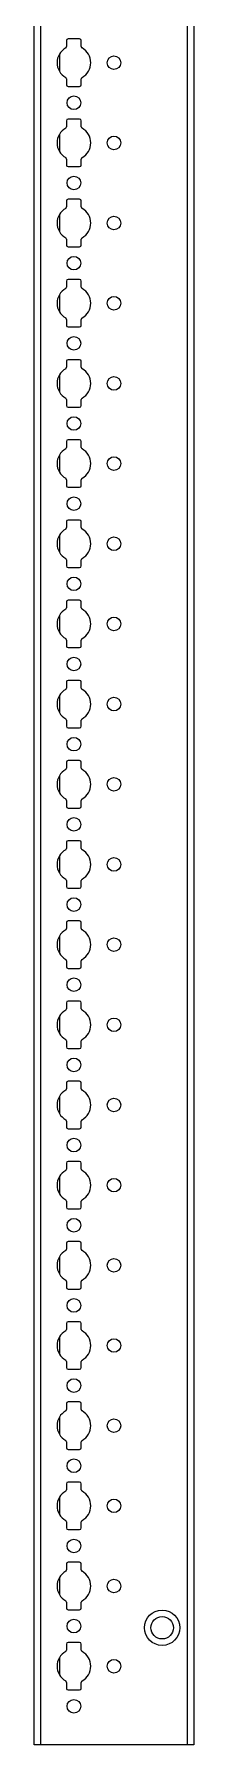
# Model space of a CAD drawing. Header units: millimetres. Extents: x -199 to 4825, y -1647 to 1507.
# Drawn here: x 4775 to 4825, y -852 to -318 of the extents above; entities that cross this region are included whole.
import ezdxf

# ---------------------------------------------------------------- set-up
doc = ezdxf.new("R2010")
doc.units = ezdxf.units.MM

msp = doc.modelspace()

# ---------------------------------------------------------------- linework, layer by layer
at = {"color": 7, "linetype": 'Continuous', "lineweight": 25}
for p, q in [((4775.21, -851.79), (4775.21, 1047.21)), ((4824.91, 1047.21), (4824.91, -851.79)), ((4789.36, -319.89), (4785.76, -319.89)), ((4785.26, -320.39), (4785.26, -322.27)), ((4789.86, -322.27), (4789.86, -320.39)), ((4785.26, -332.32), (4785.26, -334.19)), ((4785.76, -334.69), (4789.36, -334.69)), ((4789.86, -334.19), (4789.86, -332.32)), ((4785.26, -345.39), (4785.26, -347.27)), ((4789.36, -344.89), (4785.76, -344.89)), ((4789.86, -347.27), (4789.86, -345.39)), ((4785.26, -357.32), (4785.26, -359.19)), ((4789.86, -359.19), (4789.86, -357.32)), ((4785.76, -359.69), (4789.36, -359.69)), ((4785.26, -370.39), (4785.26, -372.27)), ((4789.36, -369.89), (4785.76, -369.89)), ((4789.86, -372.27), (4789.86, -370.39)), ((4785.26, -382.32), (4785.26, -384.19)), ((4789.86, -384.19), (4789.86, -382.32)), ((4785.76, -384.69), (4789.36, -384.69)), ((4785.26, -395.39), (4785.26, -397.27)), ((4789.36, -394.89), (4785.76, -394.89)), ((4789.86, -397.27), (4789.86, -395.39)), ((4785.26, -407.32), (4785.26, -409.19)), ((4785.76, -409.69), (4789.36, -409.69)), ((4789.86, -409.19), (4789.86, -407.32)), ((4785.26, -420.39), (4785.26, -422.27)), ((4789.36, -419.89), (4785.76, -419.89)), ((4789.86, -422.27), (4789.86, -420.39)), ((4785.26, -432.32), (4785.26, -434.19)), ((4785.76, -434.69), (4789.36, -434.69)), ((4789.86, -434.19), (4789.86, -432.32)), ((4785.26, -445.39), (4785.26, -447.27)), ((4789.36, -444.89), (4785.76, -444.89)), ((4789.86, -447.27), (4789.86, -445.39)), ((4785.26, -457.32), (4785.26, -459.19)), ((4789.86, -459.19), (4789.86, -457.32)), ((4785.76, -459.69), (4789.36, -459.69)), ((4785.26, -470.39), (4785.26, -472.27)), ((4789.36, -469.89), (4785.76, -469.89)), ((4789.86, -472.27), (4789.86, -470.39)), ((4785.26, -482.32), (4785.26, -484.19)), ((4785.76, -484.69), (4789.36, -484.69)), ((4789.86, -484.19), (4789.86, -482.32)), ((4785.26, -495.39), (4785.26, -497.27)), ((4789.36, -494.89), (4785.76, -494.89)), ((4789.86, -497.27), (4789.86, -495.39)), ((4785.26, -507.32), (4785.26, -509.19)), ((4785.76, -509.69), (4789.36, -509.69)), ((4789.86, -509.19), (4789.86, -507.32)), ((4785.26, -520.39), (4785.26, -522.27)), ((4789.36, -519.89), (4785.76, -519.89)), ((4789.86, -522.27), (4789.86, -520.39)), ((4785.26, -532.32), (4785.26, -534.19)), ((4789.86, -534.19), (4789.86, -532.32)), ((4785.76, -534.69), (4789.36, -534.69)), ((4785.26, -545.39), (4785.26, -547.27)), ((4789.36, -544.89), (4785.76, -544.89)), ((4789.86, -547.27), (4789.86, -545.39)), ((4785.26, -557.32), (4785.26, -559.19)), ((4785.76, -559.69), (4789.36, -559.69)), ((4789.86, -559.19), (4789.86, -557.32)), ((4785.26, -570.39), (4785.26, -572.27)), ((4789.36, -569.89), (4785.76, -569.89)), ((4789.86, -572.27), (4789.86, -570.39)), ((4785.26, -582.32), (4785.26, -584.19)), ((4785.76, -584.69), (4789.36, -584.69)), ((4789.86, -584.19), (4789.86, -582.32)), ((4785.26, -595.39), (4785.26, -597.27)), ((4789.36, -594.89), (4785.76, -594.89)), ((4789.86, -597.27), (4789.86, -595.39)), ((4785.26, -607.32), (4785.26, -609.19)), ((4789.86, -609.19), (4789.86, -607.32)), ((4785.76, -609.69), (4789.36, -609.69)), ((4785.26, -620.39), (4785.26, -622.27)), ((4789.36, -619.89), (4785.76, -619.89)), ((4789.86, -622.27), (4789.86, -620.39)), ((4785.26, -632.32), (4785.26, -634.19)), ((4785.76, -634.69), (4789.36, -634.69)), ((4789.86, -634.19), (4789.86, -632.32)), ((4785.26, -645.39), (4785.26, -647.27)), ((4789.36, -644.89), (4785.76, -644.89)), ((4789.86, -647.27), (4789.86, -645.39)), ((4785.26, -657.32), (4785.26, -659.19)), ((4785.76, -659.69), (4789.36, -659.69)), ((4789.86, -659.19), (4789.86, -657.32)), ((4785.26, -670.39), (4785.26, -672.27)), ((4789.36, -669.89), (4785.76, -669.89)), ((4789.86, -672.27), (4789.86, -670.39)), ((4785.26, -682.32), (4785.26, -684.19)), ((4789.86, -684.19), (4789.86, -682.32)), ((4785.76, -684.69), (4789.36, -684.69)), ((4785.26, -695.39), (4785.26, -697.27)), ((4789.36, -694.89), (4785.76, -694.89)), ((4789.86, -697.27), (4789.86, -695.39)), ((4785.26, -707.32), (4785.26, -709.19)), ((4789.86, -709.19), (4789.86, -707.32)), ((4785.76, -709.69), (4789.36, -709.69)), ((4789.36, -719.89), (4785.76, -719.89)), ((4785.26, -720.39), (4785.26, -722.27)), ((4789.86, -722.27), (4789.86, -720.39)), ((4785.26, -732.32), (4785.26, -734.19)), ((4785.76, -734.69), (4789.36, -734.69)), ((4789.86, -734.19), (4789.86, -732.32)), ((4785.26, -745.39), (4785.26, -747.27)), ((4789.36, -744.89), (4785.76, -744.89)), ((4789.86, -747.27), (4789.86, -745.39)), ((4785.26, -757.32), (4785.26, -759.19)), ((4789.86, -759.19), (4789.86, -757.32)), ((4785.76, -759.69), (4789.36, -759.69)), ((4785.26, -770.39), (4785.26, -772.27)), ((4789.36, -769.89), (4785.76, -769.89)), ((4789.86, -772.27), (4789.86, -770.39)), ((4785.26, -782.32), (4785.26, -784.19)), ((4789.86, -784.19), (4789.86, -782.32)), ((4785.76, -784.69), (4789.36, -784.69)), ((4785.26, -795.39), (4785.26, -797.27)), ((4789.36, -794.89), (4785.76, -794.89)), ((4789.86, -797.27), (4789.86, -795.39)), ((4785.26, -807.32), (4785.26, -809.19)), ((4785.76, -809.69), (4789.36, -809.69)), ((4789.86, -809.19), (4789.86, -807.32)), ((4785.26, -820.39), (4785.26, -822.27)), ((4789.36, -819.89), (4785.76, -819.89)), ((4789.86, -822.27), (4789.86, -820.39)), ((4785.26, -832.32), (4785.26, -834.19)), ((4785.76, -834.69), (4789.36, -834.69)), ((4789.86, -834.19), (4789.86, -832.32)), ((4777.21, -851.79), (4775.21, -851.79)), ((4822.91, -851.79), (4777.21, -851.79)), ((4824.91, -851.79), (4822.91, -851.79))]:
    msp.add_line(p, q, dxfattribs=at)
at = {"color": 8, "linetype": 'Continuous', "lineweight": 18}
for p, q in [((4777.21, 1047.21), (4777.21, -851.79)), ((4822.91, -851.79), (4822.91, 1047.21)), ((4783.06, -324.59), (4783.06, -330)), ((4783.06, -349.59), (4783.06, -355)), ((4783.06, -374.59), (4783.06, -380)), ((4783.06, -399.59), (4783.06, -405)), ((4783.06, -424.59), (4783.06, -430)), ((4783.06, -449.59), (4783.06, -455)), ((4783.06, -474.59), (4783.06, -480)), ((4783.06, -499.59), (4783.06, -505)), ((4783.06, -524.59), (4783.06, -530)), ((4783.06, -549.59), (4783.06, -555)), ((4783.06, -574.59), (4783.06, -580)), ((4783.06, -599.59), (4783.06, -605)), ((4783.06, -624.59), (4783.06, -630)), ((4783.06, -649.59), (4783.06, -655)), ((4783.06, -674.59), (4783.06, -680)), ((4783.06, -699.59), (4783.06, -705)), ((4783.06, -724.59), (4783.06, -730)), ((4783.06, -749.59), (4783.06, -755)), ((4783.06, -774.59), (4783.06, -780)), ((4783.06, -799.59), (4783.06, -805)), ((4783.06, -824.59), (4783.06, -830))]:
    msp.add_line(p, q, dxfattribs=at)
at = {"color": 7, "linetype": 'Continuous', "lineweight": 25}
for centre, radius in [((4800.06, -327.29), 2.12), ((4787.56, -339.79), 2.12), ((4800.06, -352.29), 2.12), ((4787.56, -364.79), 2.12), ((4800.06, -377.29), 2.12), ((4787.56, -389.79), 2.12), ((4800.06, -402.29), 2.12), ((4787.56, -414.79), 2.12), ((4800.06, -427.29), 2.12), ((4787.56, -439.79), 2.12), ((4800.06, -452.29), 2.12), ((4787.56, -464.79), 2.12), ((4800.06, -477.29), 2.12), ((4787.56, -489.79), 2.12), ((4800.06, -502.29), 2.12), ((4787.56, -514.79), 2.12), ((4800.06, -527.29), 2.12), ((4787.56, -539.79), 2.12), ((4800.06, -552.29), 2.12), ((4787.56, -564.79), 2.12), ((4800.06, -577.29), 2.12), ((4787.56, -589.79), 2.12), ((4800.06, -602.29), 2.12), ((4787.56, -614.79), 2.12), ((4800.06, -627.29), 2.12), ((4787.56, -639.79), 2.12), ((4800.06, -652.29), 2.12), ((4787.56, -664.79), 2.12), ((4800.06, -677.29), 2.12), ((4787.56, -689.79), 2.12), ((4800.06, -702.29), 2.12), ((4787.56, -714.79), 2.12), ((4800.06, -727.29), 2.12), ((4787.56, -739.79), 2.12), ((4800.06, -752.29), 2.12), ((4787.56, -764.79), 2.12), ((4800.06, -777.29), 2.12), ((4787.56, -789.79), 2.12), ((4800.06, -802.29), 2.12), ((4815.06, -815.29), 5.5), ((4787.56, -814.79), 2.12), ((4815.06, -815.29), 3.5), ((4800.06, -827.29), 2.12), ((4787.56, -839.79), 2.12)]:
    msp.add_circle(centre, radius, dxfattribs=at)
for centre, radius, start, end in [((4785.76, -320.39), 0.5, 90, 180), ((4789.36, -320.39), 0.5, 0, 90), ((4787.56, -327.29), 5.25, 119.1407, 240.8593), ((4784.76, -322.27), 0.5, 299.1407, 0), ((4790.36, -322.27), 0.5, 180, 240.8593), ((4787.56, -327.29), 5.25, 299.1407, 60.8593), ((4784.76, -332.32), 0.5, 0, 60.8593), ((4785.76, -334.19), 0.5, 180, 270), ((4789.36, -334.19), 0.5, 270, 0), ((4790.36, -332.32), 0.5, 119.1407, 180), ((4785.76, -345.39), 0.5, 90, 180), ((4789.36, -345.39), 0.5, 0, 90), ((4787.56, -352.29), 5.25, 119.1407, 240.8593), ((4784.76, -347.27), 0.5, 299.1407, 0), ((4790.36, -347.27), 0.5, 180, 240.8593), ((4787.56, -352.29), 5.25, 299.1407, 60.8593), ((4784.76, -357.32), 0.5, 0, 60.8593), ((4790.36, -357.32), 0.5, 119.1407, 180), ((4785.76, -359.19), 0.5, 180, 270), ((4789.36, -359.19), 0.5, 270, 0), ((4787.56, -377.29), 5.25, 119.1407, 240.8593), ((4784.76, -372.27), 0.5, 299.1407, 0), ((4785.76, -370.39), 0.5, 90, 180), ((4789.36, -370.39), 0.5, 0, 90), ((4790.36, -372.27), 0.5, 180, 240.8593), ((4787.56, -377.29), 5.25, 299.1407, 60.8593), ((4784.76, -382.32), 0.5, 0, 60.8593), ((4790.36, -382.32), 0.5, 119.1407, 180), ((4785.76, -384.19), 0.5, 180, 270), ((4789.36, -384.19), 0.5, 270, 0), ((4787.56, -402.29), 5.25, 119.1407, 240.8593), ((4784.76, -397.27), 0.5, 299.1407, 0), ((4785.76, -395.39), 0.5, 90, 180), ((4789.36, -395.39), 0.5, 0, 90), ((4790.36, -397.27), 0.5, 180, 240.8593), ((4787.56, -402.29), 5.25, 299.1407, 60.8593), ((4784.76, -407.32), 0.5, 0, 60.8593), ((4785.76, -409.19), 0.5, 180, 270), ((4789.36, -409.19), 0.5, 270, 0), ((4790.36, -407.32), 0.5, 119.1407, 180), ((4785.76, -420.39), 0.5, 90, 180), ((4789.36, -420.39), 0.5, 0, 90), ((4787.56, -427.29), 5.25, 119.1407, 240.8593), ((4784.76, -422.27), 0.5, 299.1407, 0), ((4790.36, -422.27), 0.5, 180, 240.8593), ((4787.56, -427.29), 5.25, 299.1407, 60.8593), ((4784.76, -432.32), 0.5, 0, 60.8593), ((4790.36, -432.32), 0.5, 119.1407, 180), ((4785.76, -434.19), 0.5, 180, 270), ((4789.36, -434.19), 0.5, 270, 0), ((4787.56, -452.29), 5.25, 119.1407, 240.8593), ((4784.76, -447.27), 0.5, 299.1407, 0), ((4785.76, -445.39), 0.5, 90, 180), ((4789.36, -445.39), 0.5, 0, 90), ((4790.36, -447.27), 0.5, 180, 240.8593), ((4787.56, -452.29), 5.25, 299.1407, 60.8593), ((4784.76, -457.32), 0.5, 0, 60.8593), ((4790.36, -457.32), 0.5, 119.1407, 180), ((4785.76, -459.19), 0.5, 180, 270), ((4789.36, -459.19), 0.5, 270, 0), ((4787.56, -477.29), 5.25, 119.1407, 240.8593), ((4784.76, -472.27), 0.5, 299.1407, 0), ((4785.76, -470.39), 0.5, 90, 180), ((4789.36, -470.39), 0.5, 0, 90), ((4790.36, -472.27), 0.5, 180, 240.8593), ((4787.56, -477.29), 5.25, 299.1407, 60.8593), ((4784.76, -482.32), 0.5, 0, 60.8593), ((4785.76, -484.19), 0.5, 180, 270), ((4789.36, -484.19), 0.5, 270, 0), ((4790.36, -482.32), 0.5, 119.1407, 180), ((4785.76, -495.39), 0.5, 90, 180), ((4789.36, -495.39), 0.5, 0, 90), ((4787.56, -502.29), 5.25, 119.1407, 240.8593), ((4784.76, -497.27), 0.5, 299.1407, 0), ((4790.36, -497.27), 0.5, 180, 240.8593), ((4787.56, -502.29), 5.25, 299.1407, 60.8593), ((4784.76, -507.32), 0.5, 0, 60.8593), ((4785.76, -509.19), 0.5, 180, 270), ((4789.36, -509.19), 0.5, 270, 0), ((4790.36, -507.32), 0.5, 119.1407, 180), ((4787.56, -527.29), 5.25, 119.1407, 240.8593), ((4784.76, -522.27), 0.5, 299.1407, 0), ((4785.76, -520.39), 0.5, 90, 180), ((4789.36, -520.39), 0.5, 0, 90), ((4790.36, -522.27), 0.5, 180, 240.8593), ((4787.56, -527.29), 5.25, 299.1407, 60.8593), ((4784.76, -532.32), 0.5, 0, 60.8593), ((4790.36, -532.32), 0.5, 119.1407, 180), ((4785.76, -534.19), 0.5, 180, 270), ((4789.36, -534.19), 0.5, 270, 0), ((4787.56, -552.29), 5.25, 119.1407, 240.8593), ((4784.76, -547.27), 0.5, 299.1407, 0), ((4785.76, -545.39), 0.5, 90, 180), ((4789.36, -545.39), 0.5, 0, 90), ((4790.36, -547.27), 0.5, 180, 240.8593), ((4787.56, -552.29), 5.25, 299.1407, 60.8593), ((4784.76, -557.32), 0.5, 0, 60.8593), ((4785.76, -559.19), 0.5, 180, 270), ((4789.36, -559.19), 0.5, 270, 0), ((4790.36, -557.32), 0.5, 119.1407, 180), ((4785.76, -570.39), 0.5, 90, 180), ((4789.36, -570.39), 0.5, 0, 90), ((4787.56, -577.29), 5.25, 119.1407, 240.8593), ((4784.76, -572.27), 0.5, 299.1407, 0), ((4790.36, -572.27), 0.5, 180, 240.8593), ((4787.56, -577.29), 5.25, 299.1407, 60.8593), ((4784.76, -582.32), 0.5, 0, 60.8593), ((4785.76, -584.19), 0.5, 180, 270), ((4789.36, -584.19), 0.5, 270, 0), ((4790.36, -582.32), 0.5, 119.1407, 180), ((4784.76, -597.27), 0.5, 299.1407, 0), ((4785.76, -595.39), 0.5, 90, 180), ((4789.36, -595.39), 0.5, 0, 90), ((4790.36, -597.27), 0.5, 180, 240.8593), ((4787.56, -602.29), 5.25, 119.1407, 240.8593), ((4787.56, -602.29), 5.25, 299.1407, 60.8593), ((4784.76, -607.32), 0.5, 0, 60.8593), ((4790.36, -607.32), 0.5, 119.1407, 180), ((4785.76, -609.19), 0.5, 180, 270), ((4789.36, -609.19), 0.5, 270, 0), ((4787.56, -627.29), 5.25, 119.1407, 240.8593), ((4784.76, -622.27), 0.5, 299.1407, 0), ((4785.76, -620.39), 0.5, 90, 180), ((4789.36, -620.39), 0.5, 0, 90), ((4790.36, -622.27), 0.5, 180, 240.8593), ((4787.56, -627.29), 5.25, 299.1407, 60.8593), ((4784.76, -632.32), 0.5, 0, 60.8593), ((4785.76, -634.19), 0.5, 180, 270), ((4789.36, -634.19), 0.5, 270, 0), ((4790.36, -632.32), 0.5, 119.1407, 180), ((4785.76, -645.39), 0.5, 90, 180), ((4789.36, -645.39), 0.5, 0, 90), ((4787.56, -652.29), 5.25, 119.1407, 240.8593), ((4784.76, -647.27), 0.5, 299.1407, 0), ((4790.36, -647.27), 0.5, 180, 240.8593), ((4787.56, -652.29), 5.25, 299.1407, 60.8593), ((4784.76, -657.32), 0.5, 0, 60.8593), ((4785.76, -659.19), 0.5, 180, 270), ((4789.36, -659.19), 0.5, 270, 0), ((4790.36, -657.32), 0.5, 119.1407, 180), ((4785.76, -670.39), 0.5, 90, 180), ((4789.36, -670.39), 0.5, 0, 90), ((4787.56, -677.29), 5.25, 119.1407, 240.8593), ((4784.76, -672.27), 0.5, 299.1407, 0), ((4790.36, -672.27), 0.5, 180, 240.8593), ((4787.56, -677.29), 5.25, 299.1407, 60.8593), ((4784.76, -682.32), 0.5, 0, 60.8593), ((4790.36, -682.32), 0.5, 119.1407, 180), ((4785.76, -684.19), 0.5, 180, 270), ((4789.36, -684.19), 0.5, 270, 0), ((4787.56, -702.29), 5.25, 119.1407, 240.8593), ((4784.76, -697.27), 0.5, 299.1407, 0), ((4785.76, -695.39), 0.5, 90, 180), ((4789.36, -695.39), 0.5, 0, 90), ((4790.36, -697.27), 0.5, 180, 240.8593), ((4787.56, -702.29), 5.25, 299.1407, 60.8593), ((4784.76, -707.32), 0.5, 0, 60.8593), ((4785.76, -709.19), 0.5, 180, 270), ((4789.36, -709.19), 0.5, 270, 0), ((4790.36, -707.32), 0.5, 119.1407, 180), ((4785.76, -720.39), 0.5, 90, 180), ((4789.36, -720.39), 0.5, 0, 90), ((4787.56, -727.29), 5.25, 119.1407, 240.8593), ((4784.76, -722.27), 0.5, 299.1407, 0), ((4790.36, -722.27), 0.5, 180, 240.8593), ((4787.56, -727.29), 5.25, 299.1407, 60.8593), ((4784.76, -732.32), 0.5, 0, 60.8593), ((4785.76, -734.19), 0.5, 180, 270), ((4789.36, -734.19), 0.5, 270, 0), ((4790.36, -732.32), 0.5, 119.1407, 180), ((4785.76, -745.39), 0.5, 90, 180), ((4789.36, -745.39), 0.5, 0, 90), ((4787.56, -752.29), 5.25, 119.1407, 240.8593), ((4784.76, -747.27), 0.5, 299.1407, 0), ((4790.36, -747.27), 0.5, 180, 240.8593), ((4787.56, -752.29), 5.25, 299.1407, 60.8593), ((4784.76, -757.32), 0.5, 0, 60.8593), ((4790.36, -757.32), 0.5, 119.1407, 180), ((4785.76, -759.19), 0.5, 180, 270), ((4789.36, -759.19), 0.5, 270, 0), ((4787.56, -777.29), 5.25, 119.1407, 240.8593), ((4784.76, -772.27), 0.5, 299.1407, 0), ((4785.76, -770.39), 0.5, 90, 180), ((4789.36, -770.39), 0.5, 0, 90), ((4790.36, -772.27), 0.5, 180, 240.8593), ((4787.56, -777.29), 5.25, 299.1407, 60.8593), ((4784.76, -782.32), 0.5, 0, 60.8593), ((4790.36, -782.32), 0.5, 119.1407, 180), ((4785.76, -784.19), 0.5, 180, 270), ((4789.36, -784.19), 0.5, 270, 0), ((4787.56, -802.29), 5.25, 119.1407, 240.8593), ((4784.76, -797.27), 0.5, 299.1407, 0), ((4785.76, -795.39), 0.5, 90, 180), ((4789.36, -795.39), 0.5, 0, 90), ((4790.36, -797.27), 0.5, 180, 240.8593), ((4787.56, -802.29), 5.25, 299.1407, 60.8593), ((4784.76, -807.32), 0.5, 0, 60.8593), ((4785.76, -809.19), 0.5, 180, 270), ((4789.36, -809.19), 0.5, 270, 0), ((4790.36, -807.32), 0.5, 119.1407, 180), ((4785.76, -820.39), 0.5, 90, 180), ((4789.36, -820.39), 0.5, 0, 90), ((4787.56, -827.29), 5.25, 119.1407, 240.8593), ((4784.76, -822.27), 0.5, 299.1407, 0), ((4790.36, -822.27), 0.5, 180, 240.8593), ((4787.56, -827.29), 5.25, 299.1407, 60.8593), ((4784.76, -832.32), 0.5, 0, 60.8593), ((4790.36, -832.32), 0.5, 119.1407, 180), ((4785.76, -834.19), 0.5, 180, 270), ((4789.36, -834.19), 0.5, 270, 0)]:
    msp.add_arc(centre, radius, start, end, dxfattribs=at)

doc.saveas('drawing.dxf')
